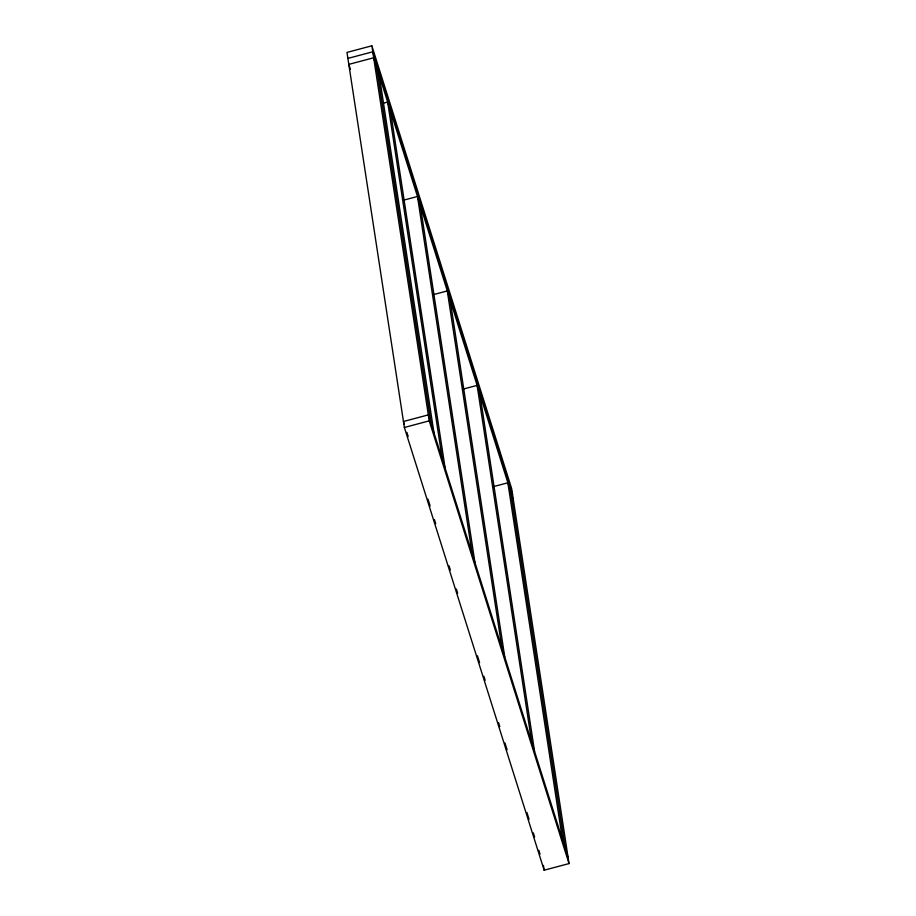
<?xml version="1.0" encoding="UTF-8"?>
<svg xmlns="http://www.w3.org/2000/svg" width="916" height="916" viewBox="0 0 916 916"><rect width="100%" height="100%" fill="white"/><g stroke="black" fill="none" stroke-linecap="round" stroke-linejoin="round"><path stroke-width="1.37" d="M371.85 45.8L346.981 52.418L404.368 427.474L544.15 870.2L569.019 863.582L511.632 488.526L371.85 45.8L429.238 420.856L569.019 863.582M347.897 58.406L372.766 51.788L512.548 494.503M383.518 103.142L387.663 102.042L442.302 459.145M403.658 200.169L417.478 196.493L472.118 553.596M433.486 294.608L447.294 290.933L501.945 648.036M463.301 389.06L477.121 385.384L531.761 742.487M404.368 427.474L429.238 420.856M492.671 486.831L507.876 482.778L562.516 839.892M513.464 500.491L373.682 57.765L348.813 64.383L350.404 69.444M568.103 857.594L428.322 414.879L403.452 421.497L404.311 424.223M406.899 432.386L408.181 436.474M427.967 499.14L430.119 505.953M434.424 519.578L435.707 523.654M449.046 565.893L450.34 569.981M456.351 589.045L457.645 593.133M477.431 655.799L479.583 662.612M483.877 676.226L485.171 680.313M498.51 722.541L499.793 726.628M504.956 742.979L507.109 749.792M526.895 812.446L529.047 819.259M533.341 832.884L534.635 836.972M538.848 850.3L540.039 854.101M510.67 491.64L565.309 848.743M479.915 394.235L534.555 751.338M543.417 865.414L544.15 870.2M450.1 299.795L504.739 656.898M420.272 205.344L474.923 562.447M390.456 110.893L445.096 467.996M379.27 75.478L433.921 432.581M376.476 66.628L431.115 423.73"/></g></svg>
